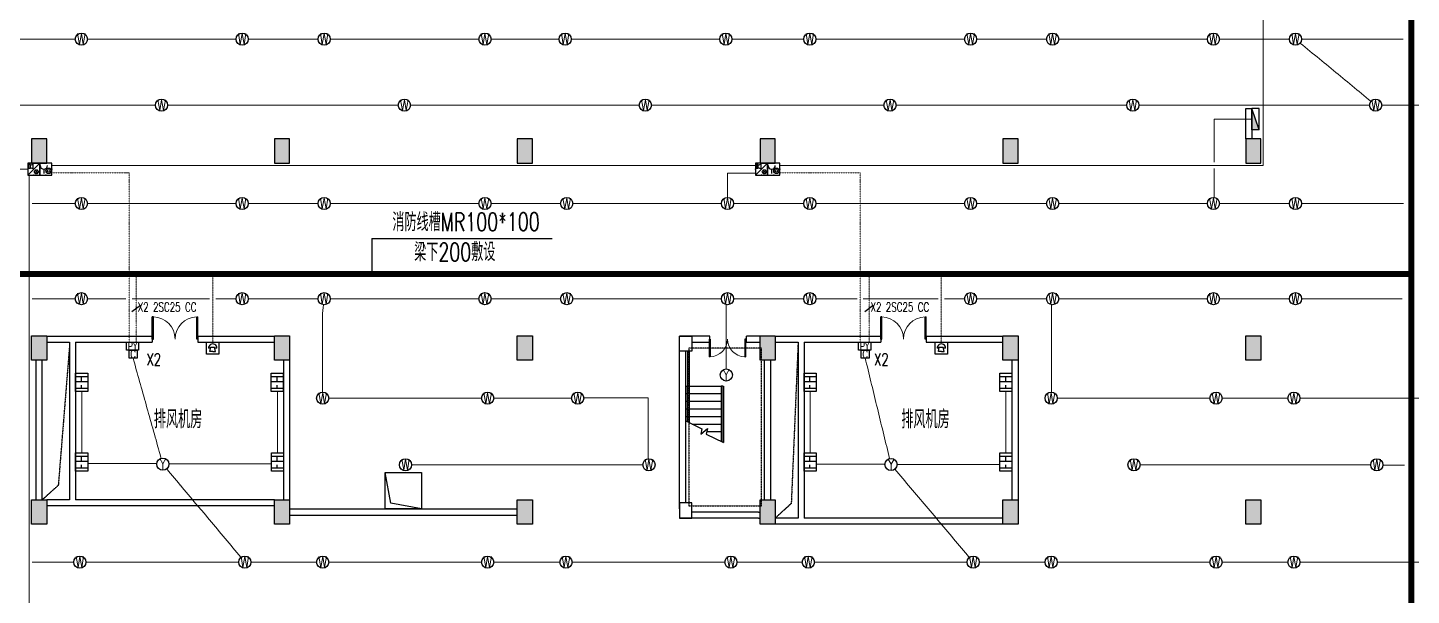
# Model space of a CAD drawing. Extents: x -1348811 to 123514, y -640545 to 749356.
# Drawn here: x -578449 to -532860, y -213039 to -194331 of the extents above; entities that cross this region are included whole.
import ezdxf
from ezdxf.enums import TextEntityAlignment as Align

# ---------------------------------------------------------------- set-up
doc = ezdxf.new("R2010")
doc.units = 0
doc.header["$LTSCALE"] = 10
doc.header["$MEASUREMENT"] = 0
for name, pattern in [('8.17_for siteplandwg$0$DASH', [0.35, 0.25, -0.1]), ('ACAD_ISO11W100', [33.5, 12, -3, 12, -3, 0.5, -3]), ('DASH', [0.35, 0.25, -0.1]), ('DASHDOT', [25.4, 12.7, -6.35, 0, -6.35]), ('DASHED', [0.75, 0.5, -0.25]), ('DIVIDE2', [0.625, 0.25, -0.125, 0, -0.125, 0, -0.125]), ('常规', [20, 10, 0, 10])]:
    doc.linetypes.add(name, pattern=pattern)
doc.layers.get('0').update_dxf_attribs({"linetype": 'CONTINUOUS'})
for name, color, linetype in [('COLU', 1, 'CONTINUOUS'), ('COLU_HATCH', 252, 'CONTINUOUS'), ('JPS-WALL', 7, 'CONTINUOUS'), ('JPS-XHS', 7, 'CONTINUOUS'), ('RD-equip', 3, 'CONTINUOUS'), ('RD-Text', 4, 'CONTINUOUS'), ('STAIR', 9, 'CONTINUOUS'), ('STAIRS', 9, 'CONTINUOUS'), ('TEXT', 7, 'CONTINUOUS'), ('wall', 8, 'CONTINUOUS'), ('WINDOW', 4, 'CONTINUOUS'), ('大空间线缆层', 1, 'CONTINUOUS'), ('排水设施', 163, 'CONTINUOUS')]:
    doc.layers.add(name, color=color, linetype=linetype)
doc.layers.add('RD-Line', color=2, linetype='常规', lineweight=0)
doc.styles.add('FS1', font='txt4.shx', dxfattribs={"width": 0.8, "bigfont": 'fstxt.shx'})
doc.styles.add('FS2', font='tjromans.shx', dxfattribs={"width": 0.8, "bigfont": 'tjhztxt.shx'})
doc.styles.get("Standard").update_dxf_attribs({"font": 'GBENOR', "bigfont": 'GBCBIG'})

# ---------------------------------------------------------------- blocks, each defined once
blk = doc.blocks.new('$DorLib2D$00000002')
for p, q in [((-0.5, 0), (-0.5, 0.4875)), ((-0.475, 0.4875), (-0.5, 0.4875)), ((-0.475, 0), (-0.475, 0.4875)), ((0.475, 0), (0.475, 0.4875)), ((0.475, 0.4875), (0.5, 0.4875)), ((0.5, 0), (0.5, 0.4875)), ((-0.5, 0), (-0.475, 0)), ((0.5, 0), (0.475, 0))]:
    blk.add_line(p, q)
at = {"lineweight": 13}
for centre, start, end in [((-0.4875, 0), 0, 88.53072), ((0.4875, 0), 91.46928, 180)]:
    blk.add_arc(centre, 0.4875, start, end, dxfattribs=at)
blk = doc.blocks.new('zw')
at = {"layer": 'COLU_HATCH'}
for points in [[(15950, -160233), (16450, -160233), (16450, -159433), (15950, -159433)], [(23950, -160233), (24450, -160233), (24450, -159433), (23950, -159433)], [(31950, -160233), (32450, -160233), (32450, -159433), (31950, -159433)], [(39950, -160233), (40450, -160233), (40450, -159433), (39950, -159433)], [(47950, -160233), (48450, -160233), (48450, -159433), (47950, -159433)], [(55950, -160233), (56450, -160233), (56450, -159433), (55950, -159433)], [(15950, -165933), (16450, -165933), (16450, -166733), (15950, -166733)], [(23950, -165933), (24450, -165933), (24450, -166733), (23950, -166733)], [(31950, -165933), (32450, -165933), (32450, -166733), (31950, -166733)], [(39950, -165933), (40450, -165933), (40450, -166733), (39950, -166733)], [(47950, -165933), (48450, -165933), (48450, -166733), (47950, -166733)], [(55950, -165933), (56450, -165933), (56450, -166733), (55950, -166733)], [(15950, -171333), (16450, -171333), (16450, -172133), (15950, -172133)], [(23950, -171333), (24450, -171333), (24450, -172133), (23950, -172133)], [(31950, -171333), (32450, -171333), (32450, -172133), (31950, -172133)], [(39950, -171333), (40450, -171333), (40450, -172133), (39950, -172133)], [(47950, -171333), (48450, -171333), (48450, -172133), (47950, -172133)], [(55950, -171333), (56450, -171333), (56450, -172133), (55950, -172133)]]:
    blk.add_hatch(color=256, dxfattribs=at).paths.add_polyline_path(points)
at = {"layer": 'COLU'}
for points in [[(15950, -160233), (16450, -160233), (16450, -159433), (15950, -159433)], [(23950, -160233), (24450, -160233), (24450, -159433), (23950, -159433)], [(31950, -160233), (32450, -160233), (32450, -159433), (31950, -159433)], [(39950, -160233), (40450, -160233), (40450, -159433), (39950, -159433)], [(47950, -160233), (48450, -160233), (48450, -159433), (47950, -159433)], [(55950, -160233), (56450, -160233), (56450, -159433), (55950, -159433)], [(15950, -165933), (16450, -165933), (16450, -166733), (15950, -166733)], [(23950, -165933), (24450, -165933), (24450, -166733), (23950, -166733)], [(31950, -165933), (32450, -165933), (32450, -166733), (31950, -166733)], [(39950, -165933), (40450, -165933), (40450, -166733), (39950, -166733)], [(47950, -165933), (48450, -165933), (48450, -166733), (47950, -166733)], [(55950, -165933), (56450, -165933), (56450, -166733), (55950, -166733)], [(15950, -171333), (16450, -171333), (16450, -172133), (15950, -172133)], [(23950, -171333), (24450, -171333), (24450, -172133), (23950, -172133)], [(31950, -171333), (32450, -171333), (32450, -172133), (31950, -172133)], [(39950, -171333), (40450, -171333), (40450, -172133), (39950, -172133)], [(47950, -171333), (48450, -171333), (48450, -172133), (47950, -172133)], [(55950, -171333), (56450, -171333), (56450, -172133), (55950, -172133)]]:
    blk.add_lwpolyline(points, close=True, dxfattribs=at)
blk = doc.blocks.new('A$C00D673E7')
at = {"layer": '排水设施'}
blk.add_lwpolyline([(0, 0), (1200, 0), (1200, 1200), (0, 1200)], close=True, dxfattribs=at)
blk.add_lwpolyline([(1200, 1200), (189, 1005), (0, 0)], dxfattribs=at)
blk = doc.blocks.new('lt')
at = {"linetype": 'DASH'}
blk.add_lwpolyline([(2700, -5600), (300, -5600), (300, -400), (2700, -400)], close=True, dxfattribs=at)
at = {"layer": 'COLU'}
for points in [[(0, 0), (400, 0), (400, -500), (0, -500)], [(400, -5500), (0, -5500), (0, -6000), (400, -6000)]]:
    blk.add_lwpolyline(points, close=True, dxfattribs=at)
at = {"layer": 'STAIR'}
for p, q in [((877, -2768), (1450, -2494)), ((1365, -4350), (1365, -2533)), ((1425, -4350), (1425, -2506)), ((1450, -4350), (1450, -2494)), ((200, -3206), (730, -2941)), ((275, -3168), (275, -5500)), ((325, -3143), (325, -5500)), ((412, -3100), (1365, -3100)), ((730, -2941), (694, -2766)), ((694, -2766), (915, -2951)), ((915, -2951), (877, -2768)), ((894, -2850), (1365, -2850)), ((1425, -2850), (1450, -2850)), ((1425, -3100), (1450, -3100)), ((200, -4350), (200, -3206)), ((200, -3350), (275, -3350)), ((200, -3600), (275, -3600)), ((325, -3350), (1365, -3350)), ((325, -3600), (1365, -3600)), ((1425, -3350), (1450, -3350)), ((1425, -3600), (1450, -3600)), ((200, -3850), (275, -3850)), ((200, -4100), (275, -4100)), ((325, -3850), (1365, -3850)), ((325, -4100), (1365, -4100)), ((1425, -3850), (1450, -3850)), ((1425, -4100), (1450, -4100)), ((200, -4350), (275, -4350)), ((325, -4350), (1365, -4350)), ((1425, -4350), (1365, -4350)), ((1425, -4350), (1450, -4350))]:
    blk.add_line(p, q, dxfattribs=at)
at = {"layer": 'wall', "linetype": 'ByBlock'}
for p, q in [((2600, 0), (0, 0)), ((0, -300), (0, -6000)), ((2600, -200), (400, -200)), ((2600, -200), (400, -200)), ((200, -500), (200, -5500)), ((2800, -600), (2800, -5200)), ((2800, -600), (2800, -5200)), ((3000, -600), (3000, -5200)), ((3000, -600), (3000, -5200)), ((400, -5800), (1000, -5800)), ((1000, -5800), (1000, -6000)), ((2200, -5800), (2200, -6000)), ((2200, -5800), (2650, -5800)), ((1000, -6000), (0, -6000)), ((2650, -6000), (2200, -6000))]:
    blk.add_line(p, q, dxfattribs=at)
at = {"layer": 'WINDOW', "linetype": 'ByBlock', "xscale": 1200, "yscale": 1200, "zscale": 1200}
blk.add_blockref('$DorLib2D$00000002', (1575, -5900), dxfattribs=at)
blk = doc.blocks.new('WG')
at = {"layer": 'RD-equip'}
blk.add_circle((0, 0), 200, dxfattribs=at)
at = {"layer": 'RD-equip', "color": 4, "style": 'FS1', "width": 0.8}
blk.add_attdef('消防', text='', height=360, dxfattribs=at).set_placement((0, 0), align=Align.MIDDLE)
blk = doc.blocks.new('WWWW')
at = {"layer": 'RD-equip'}
blk.add_blockref('WG', (0, 0), dxfattribs=at).add_auto_attribs({'消防': 'W'})
blk = doc.blocks.new('yy')
at = {"layer": 'RD-equip'}
blk.add_circle((0, 0), 200, dxfattribs=at)
at = {"layer": 'RD-equip', "color": 4, "style": 'FS1', "width": 0.8}
blk.add_attdef('Y', text='', height=360, dxfattribs=at).set_placement((0, 0), align=Align.MIDDLE)
blk = doc.blocks.new('YYYY')
at = {"layer": 'RD-equip'}
blk.add_blockref('yy', (0, 0), dxfattribs=at).add_auto_attribs({'Y': 'Y'})
blk = doc.blocks.new('KZMK')
at = {"layer": 'RD-equip'}
blk.add_lwpolyline([(-200, 400), (200, 400), (200, 0), (-200, 0)], close=True, dxfattribs=at)
at = {"layer": 'RD-equip', "color": 4, "style": 'FS1', "width": 0.8}
blk.add_attdef('C', text='', height=400, dxfattribs=at).set_placement((0, 200), align=Align.MIDDLE)
blk = doc.blocks.new('$equip$00001636')
for p, q in [((0.5, 0), (-0.5, 0)), ((0.5, 0), (-0.5, -1)), ((-0.5, 0), (-0.5, -1)), ((0.5, -1), (0.5, 0)), ((-0.5, -1), (0.5, -1)), ((-0.42, -0.13, 0), (-0.42, -0.43, 0)), ((-0.27, -0.13, 0), (-0.42, -0.13, 0)), ((-0.42, -0.43, 0), (-0.27, -0.43, 0)), ((-0.27, -0.18, 0), (-0.07, -0.08, 0)), ((-0.27, -0.43, 0), (-0.27, -0.13, 0)), ((-0.07, -0.48, 0), (-0.27, -0.38, 0)), ((-0.07, -0.08, 0), (-0.07, -0.48, 0)), ((0.11, -0.6), (0.34, -0.84)), ((0.11, -0.84), (0.34, -0.6))]:
    blk.add_line(p, q)
blk.add_circle((0.22, -0.72), 0.169)
for p in [(0, 0), (-0.5, -0.5), (0, -1), (0.5, -0.5)]:
    blk.add_point(p)
at = {"flags": 9}
blk.add_attdef('A', (0, 0), '', height=0.00002, dxfattribs=at)
blk.add_attdef('B', text='', height=0.4, dxfattribs=at).set_placement((0.88, -0.7), align=Align.MIDDLE_CENTER)
blk = doc.blocks.new('$equip$00001630')
for p, q in [((-0.5, 0), (-0.5, -1)), ((0.5, 0), (-0.5, 0)), ((0.5, -1), (0.5, 0)), ((-0.5, -1), (0.5, -1)), ((-0.17, -0.5), (-0.17, -0.85))]:
    blk.add_line(p, q)
for radius in [0.226, 0.113]:
    blk.add_circle((0.23, -0.64), radius)
blk.add_arc((-0.17, -0.2), 0.3, 180, 0)
for p in [(0, 0), (-0.5, -0.5), (0, -1), (0.5, -0.5)]:
    blk.add_point(p)
at = {"flags": 9}
blk.add_attdef('A', (0, 0), '', height=0.00002, dxfattribs=at)
blk.add_attdef('B', text='', height=0.4, dxfattribs=at).set_placement((0.88, -0.7), align=Align.MIDDLE_CENTER)
blk = doc.blocks.new('DXHS')
at = {"layer": 'JPS-XHS'}
blk.add_hatch(color=256, dxfattribs=at).paths.add_polyline_path([(-350, 240), (-350, 0), (350, 0)])
at = {"layer": 'JPS-XHS', "linetype": 'Continuous'}
for p, q in [((-350, 240), (-350, 0)), ((-350, 240), (350, 240)), ((-350, 0), (350, 0)), ((350, 240), (350, 0))]:
    blk.add_line(p, q, dxfattribs=at)
at = {"layer": 'JPS-XHS'}
blk.add_line((-350, 240), (350, 0), dxfattribs=at)
blk = doc.blocks.new('adfarq2daasdfwqdf')
at = {"color": 4}
for p, q in [((-73, 0), (-139, 0)), ((-94, -112), (-67, 29)), ((-67, 29), (62, 29)), ((94, -112), (62, 29)), ((139, 0), (71, 0)), ((0, -112), (-94, -112)), ((0, -112), (94, -112))]:
    blk.add_line(p, q, dxfattribs=at)
blk.add_ellipse((0, 0), major_axis=(98.3, 98.3), ratio=1, start_param=5.497787, end_param=8.63938, dxfattribs=at)
at = {"layer": 'RD-equip'}
blk.add_lwpolyline([(-201, 200), (199, 200), (199, -200), (-201, -200)], close=True, dxfattribs=at)

msp = doc.modelspace()

# ---------------------------------------------------------------- linework, layer by layer
at = {"layer": 'JPS-WALL'}
msp.add_lwpolyline([(-538117.7, -196992.9), (-538117.7, -197992.9), (-538317.7, -197992.9), (-538317.7, -196992.9)], close=True, dxfattribs=at)
at = {"layer": 'RD-equip'}
for points in [[(-575195.2, -204692.9), (-574795.4, -204692.9), (-574795.4, -204959.5), (-575195.2, -204959.5)], [(-551072.4, -204692.9), (-550672.6, -204692.9), (-550672.6, -204959.5), (-551072.4, -204959.5)], [(-576867.7, -206320), (-576867.7, -205720.4), (-576467.7, -205720.4), (-576467.7, -206320)], [(-570427.1, -206320), (-570427.1, -205720.4), (-570027.1, -205720.4), (-570027.1, -206320)], [(-552867.7, -206320), (-552867.7, -205720.4), (-552467.7, -205720.4), (-552467.7, -206320)], [(-546417.7, -206320), (-546417.7, -205720.4), (-546017.7, -205720.4), (-546017.7, -206320)], [(-576867.7, -208943.4), (-576867.7, -208343.9), (-576467.7, -208343.9), (-576467.7, -208943.4)], [(-570417.7, -208943.4), (-570417.7, -208343.9), (-570017.7, -208343.9), (-570017.7, -208943.4)], [(-552867.7, -208943.4), (-552867.7, -208343.9), (-552467.7, -208343.9), (-552467.7, -208943.4)], [(-546417.7, -208943.4), (-546417.7, -208343.9), (-546017.7, -208343.9), (-546017.7, -208943.4)]]:
    msp.add_lwpolyline(points, close=True, dxfattribs=at)
at = {"layer": 'RD-Line', "color": 1, "linetype": 'ACAD_ISO11W100', "ltscale": 0.05}
for p, q in [((-537744.2, -185992.8), (-537744.2, -198868)), ((-578399.4, -216092.9), (-578399.4, -199192.8)), ((-577648.6, -198870.7), (-554467.6, -198870.7)), ((-553667.7, -198868), (-537744.2, -198868))]:
    msp.add_line(p, q, dxfattribs=at)
at = {"layer": 'RD-Line'}
for p, q in [((-579281.2, -194708.2), (-576878.7, -194708.2)), ((-576478.7, -194708.2), (-571581.2, -194708.2)), ((-571181.2, -194708.2), (-568878.7, -194708.2)), ((-568478.7, -194708.2), (-563581.2, -194708.2)), ((-563181.2, -194708.2), (-560940.4, -194708.2)), ((-560540.4, -194708.2), (-555642.9, -194708.2)), ((-555242.9, -194708.2), (-552878.7, -194708.2)), ((-552478.7, -194708.2), (-547581.2, -194708.2)), ((-547181.2, -194708.2), (-544878.7, -194708.2)), ((-544478.7, -194708.2), (-539581.2, -194708.2)), ((-539181.2, -194708.2), (-536878.7, -194708.2)), ((-534190.6, -196757.6), (-536524.3, -194835.3)), ((-536478.7, -194708.2), (-533123.5, -194708.2)), ((-574236.2, -196884.8), (-581936.2, -196884.8)), ((-566236.2, -196884.8), (-573836.2, -196884.8)), ((-558297.9, -196884.8), (-565836.2, -196884.8)), ((-550236.2, -196884.8), (-557897.9, -196884.8)), ((-542236.2, -196884.8), (-549836.2, -196884.8)), ((-534236.2, -196884.8), (-541836.2, -196884.8)), ((-527211.6, -196884.8), (-533836.2, -196884.8)), ((-538117.7, -197342.9), (-539359.9, -197342.9)), ((-539359.9, -197342.9), (-539359.9, -198768)), ((-578448.5, -198992.8), (-579476.9, -198992.8)), ((-554467.6, -199123.1), (-555394, -199123.1)), ((-555394, -199924.5), (-555394, -199123.1)), ((-539359.9, -198968), (-539359.9, -199925.6)), ((-578299.4, -200124.5), (-576878.7, -200124.5)), ((-576478.7, -200124.5), (-571581.2, -200124.5)), ((-571181.2, -200124.5), (-568878.7, -200124.5)), ((-568478.7, -200124.5), (-563581.2, -200124.5)), ((-563181.2, -200124.5), (-560888.4, -200124.5)), ((-560488.4, -200124.5), (-555590.8, -200124.5)), ((-555190.8, -200124.5), (-552878.7, -200124.5)), ((-552478.7, -200124.5), (-547581.2, -200124.5)), ((-547181.2, -200124.5), (-544878.7, -200124.5)), ((-544478.7, -200124.5), (-539581.2, -200124.5)), ((-539181.2, -200124.5), (-536878.7, -200124.5)), ((-536478.7, -200124.5), (-533119.6, -200124.5)), ((-576878.7, -203264.2), (-578299.4, -203264.2)), ((-575209, -203264.2), (-576478.7, -203264.2)), ((-572453, -203264.2), (-575009, -203264.2)), ((-571581.2, -203264.2), (-572253, -203264.2)), ((-568878.7, -203264.2), (-571181.2, -203264.2)), ((-563581.2, -203264.2), (-568478.7, -203264.2)), ((-560888.4, -203264.2), (-563181.2, -203264.2)), ((-555590.8, -203264.2), (-560488.4, -203264.2)), ((-552878.7, -203264.2), (-555190.8, -203264.2)), ((-551120.9, -203264.2), (-552478.7, -203264.2)), ((-548445.6, -203264.2), (-550920.9, -203264.2)), ((-547581.2, -203264.2), (-548245.6, -203264.2)), ((-544878.7, -203264.2), (-547181.2, -203264.2)), ((-539581.2, -203264.2), (-544478.7, -203264.2)), ((-536878.7, -203264.2), (-539181.2, -203264.2)), ((-533167.2, -203264.2), (-536478.7, -203264.2)), ((-568735.2, -203748), (-568701.9, -203462.8)), ((-568735.2, -206343.4), (-568735.2, -203748)), ((-555429.6, -205577.4), (-555429.6, -203460.4)), ((-544717.6, -206343.5), (-544717.6, -203460.4)), ((-574976.6, -205219.9), (-574050.8, -208521.1)), ((-550853.8, -205219.9), (-550050.7, -208533.1)), ((-576667.7, -208343.9), (-576667.7, -206320)), ((-570217.7, -208343.9), (-570217.7, -206320)), ((-552667.7, -208343.9), (-552667.7, -206320)), ((-546217.7, -208343.9), (-546217.7, -206320)), ((-568528.1, -206543.2), (-563493.9, -206543.2)), ((-563093.9, -206543.2), (-560526.3, -206543.2)), ((-560126.6, -206532.1), (-558000, -206532.1)), ((-558000, -208536.5), (-558000, -206532.1)), ((-544528.1, -206543.2), (-539493.9, -206543.2)), ((-539093.9, -206543.2), (-536928.1, -206543.2)), ((-536528.1, -206543.2), (-531493.9, -206543.2)), ((-574196, -208696.1), (-576467.7, -208696.1)), ((-573796.8, -208709.3), (-570417.7, -208709.3)), ((-565798, -208735.4), (-558178.6, -208735.4)), ((-550203.5, -208721.7), (-552467.7, -208721.7)), ((-549803.6, -208722.6), (-546417.7, -208722.6)), ((-541798, -208735.4), (-534198, -208735.4)), ((-533798.2, -208744.1), (-533082.2, -208744.1)), ((-573868.4, -208867), (-571422.3, -211789.9)), ((-549874.7, -208880.4), (-547422.8, -211790.3)), ((-578299.4, -211943.2), (-576928.1, -211943.2)), ((-576528.1, -211943.2), (-571493.9, -211943.2)), ((-571093.9, -211943.2), (-568928.1, -211943.2)), ((-568528.1, -211943.2), (-563493.9, -211943.2)), ((-563093.9, -211943.2), (-560912, -211943.2)), ((-560512, -211943.2), (-555477.8, -211943.2)), ((-555077.8, -211943.2), (-552928.1, -211943.2)), ((-552528.1, -211943.2), (-547493.9, -211943.2)), ((-547093.9, -211943.2), (-544928.1, -211943.2)), ((-544528.1, -211943.2), (-539493.9, -211943.2)), ((-539093.9, -211943.2), (-536928.1, -211943.2)), ((-536528.1, -211943.2), (-531493.9, -211943.2))]:
    msp.add_line(p, q, dxfattribs=at)
at = {"layer": 'RD-Line', "color": 1, "linetype": 'DASHDOT', "ltscale": 0.05}
for p, q in [((-577648.6, -199117.5), (-575109, -199117.5)), ((-575109, -204692.9), (-575109, -199117.5)), ((-553667.7, -199114.3), (-551020.9, -199114.3)), ((-551020.9, -204692.9), (-551020.9, -199114.3))]:
    msp.add_line(p, q, dxfattribs=at)
at = {"layer": 'RD-Line', "color": 1, "linetype": 'DIVIDE2', "ltscale": 1.2}
for p, q in [((-574871.8, -204692.9), (-574871.8, -202453.2)), ((-550728.4, -204692.9), (-550728.4, -202453.2))]:
    msp.add_line(p, q, dxfattribs=at)
at = {"layer": 'RD-Line', "linetype": '8.17_for siteplandwg$0$DASH'}
for p, q in [((-572353, -204693), (-572353, -202453.2)), ((-548345.6, -204693), (-548345.6, -202453.2))]:
    msp.add_line(p, q, dxfattribs=at)
at = {"layer": 'RD-Line', "linetype": 'DASHED', "ltscale": 0.8, "const_width": 200}
for points in [[(-593371.5, -237095.8), (-593371.5, -219010.5), (-532856, -219010.5), (-532856, -132177.4), (-527399, -132177.4), (-527399, -22477.7)], [(-532856, -202453.2), (-584505.2, -202453.2)]]:
    msp.add_lwpolyline(points, dxfattribs=at)
at = {"layer": 'RD-Text'}
for p, q in [((-567104.4, -201275.3), (-561167, -201275.3)), ((-567104.4, -201275.3), (-567104.4, -202453.2)), ((-574732, -203489.6), (-575012.9, -203696.3)), ((-550588.5, -203489.6), (-550869.4, -203696.3))]:
    msp.add_line(p, q, dxfattribs=at)
at = {"layer": 'STAIRS', "linetype": 'DASH'}
for points in [[(-577067.7, -204792.9), (-577440.2, -209412.5), (-577967.7, -209892.9)], [(-553067.7, -204792.9), (-553290.2, -210012.5), (-553817.7, -210492.9)]]:
    msp.add_lwpolyline(points, dxfattribs=at)
at = {"layer": 'wall'}
for p, q in [((-577817.7, -204492.9), (-574342.7, -204492.9)), ((-572842.7, -204492.9), (-570317.7, -204492.9)), ((-553817.7, -204492.9), (-550342.7, -204492.9)), ((-548842.7, -204492.9), (-546317.7, -204492.9)), ((-577817.7, -204692.9), (-577067.7, -204692.9)), ((-576867.7, -204692.9), (-574342.7, -204692.9)), ((-572842.7, -204692.9), (-570317.7, -204692.9)), ((-553817.7, -204692.9), (-553067.7, -204692.9)), ((-552867.7, -204692.9), (-550342.7, -204692.9)), ((-548842.7, -204692.9), (-546317.7, -204692.9)), ((-578167.7, -209892.9), (-578167.7, -205292.9)), ((-577967.7, -209892.9), (-577967.7, -205292.9)), ((-570017.7, -205292.9), (-570017.7, -209892.9)), ((-569817.7, -205292.9), (-569817.7, -209892.9)), ((-546017.7, -205292.9), (-546017.7, -209892.9)), ((-545817.7, -205292.9), (-545817.7, -209892.9)), ((-577067.7, -209892.9), (-577817.7, -209892.9)), ((-570317.7, -210092.9), (-577817.7, -210092.9)), ((-570317.7, -209892.9), (-576867.7, -209892.9)), ((-569817.7, -210192.9), (-562317.7, -210192.9)), ((-569817.7, -210392.9), (-562317.7, -210392.9)), ((-554367.7, -210292.9), (-554317.7, -210292.9)), ((-554367.7, -210492.9), (-554317.7, -210492.9)), ((-553067.7, -210492.9), (-553817.7, -210492.9)), ((-546317.7, -210492.9), (-552867.7, -210492.9)), ((-546317.7, -210692.9), (-553817.7, -210692.9))]:
    msp.add_line(p, q, dxfattribs=at)
at = {"layer": 'wall', "linetype": 'ByBlock'}
for p, q in [((-574342.7, -204492.9), (-574342.7, -204692.9)), ((-572842.7, -204492.9), (-572842.7, -204692.9)), ((-550342.7, -204492.9), (-550342.7, -204692.9)), ((-548842.7, -204492.9), (-548842.7, -204692.9)), ((-577067.7, -204692.9), (-577067.7, -209892.9)), ((-576867.7, -204692.9), (-576867.7, -209892.9)), ((-553067.7, -204692.9), (-553067.7, -210492.9)), ((-552867.7, -204692.9), (-552867.7, -210492.9))]:
    msp.add_line(p, q, dxfattribs=at)

# ---------------------------------------------------------------- block references
at = {"layer": 'COLU'}
msp.add_blockref('zw', (-594267.7, -38559.4), dxfattribs=at)
at = {"layer": 'JPS-XHS', "xscale": -1, "rotation": 270}
msp.add_blockref('DXHS', (-538117.7, -197342.9), dxfattribs=at)
at = {"layer": 'RD-equip'}
for name, p in [('WWWW', (-576678.7, -194708.2)), ('WWWW', (-571381.2, -194708.2)), ('WWWW', (-568678.7, -194708.2)), ('WWWW', (-563381.2, -194708.2)), ('WWWW', (-560740.4, -194708.2)), ('WWWW', (-555442.9, -194708.2)), ('WWWW', (-552678.7, -194708.2)), ('WWWW', (-547381.2, -194708.2)), ('WWWW', (-544678.7, -194708.2)), ('WWWW', (-539381.2, -194708.2)), ('WWWW', (-536678.7, -194708.2)), ('WWWW', (-574036.2, -196884.8)), ('WWWW', (-566036.2, -196884.8)), ('WWWW', (-558097.9, -196884.8)), ('WWWW', (-550036.2, -196884.8)), ('WWWW', (-542036.2, -196884.8)), ('WWWW', (-534036.2, -196884.8)), ('WWWW', (-576678.7, -200124.5)), ('WWWW', (-571381.2, -200124.5)), ('WWWW', (-568678.7, -200124.5)), ('WWWW', (-563381.2, -200124.5)), ('WWWW', (-560688.4, -200124.5)), ('WWWW', (-555390.8, -200124.5)), ('WWWW', (-552678.7, -200124.5)), ('WWWW', (-547381.2, -200124.5)), ('WWWW', (-544678.7, -200124.5)), ('WWWW', (-539381.2, -200124.5)), ('WWWW', (-536678.7, -200124.5)), ('WWWW', (-576678.7, -203264.2)), ('WWWW', (-571381.2, -203264.2)), ('WWWW', (-568678.7, -203264.2)), ('WWWW', (-563381.2, -203264.2)), ('WWWW', (-560688.4, -203264.2)), ('WWWW', (-555390.8, -203264.2)), ('WWWW', (-552678.7, -203264.2)), ('WWWW', (-547381.2, -203264.2)), ('WWWW', (-544678.7, -203264.2)), ('WWWW', (-539381.2, -203264.2)), ('WWWW', (-536678.7, -203264.2)), ('YYYY', (-555429.6, -205777.4)), ('WWWW', (-568728.1, -206543.2)), ('WWWW', (-563293.9, -206543.2)), ('WWWW', (-560326.3, -206543.2)), ('WWWW', (-544728.1, -206543.2)), ('WWWW', (-539293.9, -206543.2)), ('WWWW', (-536728.1, -206543.2)), ('YYYY', (-573996.8, -208713.6)), ('WWWW', (-565998, -208735.4)), ('WWWW', (-557978.6, -208735.4)), ('YYYY', (-550003.5, -208727.5)), ('WWWW', (-541998, -208735.4)), ('WWWW', (-533998, -208735.4)), ('WWWW', (-576728.1, -211943.2)), ('WWWW', (-571293.9, -211943.2)), ('WWWW', (-568728.1, -211943.2)), ('WWWW', (-563293.9, -211943.2)), ('WWWW', (-560712, -211943.2)), ('WWWW', (-555277.8, -211943.2)), ('WWWW', (-552728.1, -211943.2)), ('WWWW', (-547293.9, -211943.2)), ('WWWW', (-544728.1, -211943.2)), ('WWWW', (-539293.9, -211943.2)), ('WWWW', (-536728.1, -211943.2))]:
    msp.add_blockref(name, p, dxfattribs=at)
at = {"layer": 'RD-equip', "xscale": 399.9743999999482, "yscale": 399.9743999999482}
for name, p, zscale in [('$equip$00001636', (-578248.6, -198792.9), 399.9744), ('$equip$00001630', (-577848.6, -198792.9), 399.9744000000001), ('$equip$00001636', (-554267.6, -198792.9), 399.9744), ('$equip$00001630', (-553867.7, -198792.9), 399.9744000000001)]:
    msp.add_blockref(name, p, dxfattribs=dict(at, zscale=zscale))
at = {"layer": 'RD-equip', "xscale": 0.6510000000707805, "yscale": 0.6509999999543652, "zscale": 0.6509999999999999}
for p in [(-574976.6, -205219.9), (-550853.8, -205219.9)]:
    msp.add_blockref('KZMK', p, dxfattribs=at).add_auto_attribs({'C': 'C'})
at = {"layer": 'wall', "xscale": -1, "rotation": 180}
msp.add_blockref('lt', (-556967.7, -210492.9), dxfattribs=at)
at = {"layer": 'WINDOW', "linetype": 'ByBlock', "xscale": 1500, "yscale": 1499.999999999998, "zscale": 1500}
for p in [(-573592.7, -204591.7), (-549592.7, -204591.7)]:
    msp.add_blockref('$DorLib2D$00000002', p, dxfattribs=at)
at = {"layer": '大空间线缆层', "linetype": '常规', "xscale": 0.9999960000000482, "yscale": 0.9999959999611949, "zscale": 0.9999959999999999, "rotation": 0.03429375488022728}
for p in [(-572351.8, -204893), (-548344.5, -204893)]:
    msp.add_blockref('adfarq2daasdfwqdf', p, dxfattribs=at)
at = {"layer": '排水设施', "xscale": -1, "rotation": 180}
msp.add_blockref('A$C00D673E7', (-566667.7, -208992.9), dxfattribs=at)

# ---------------------------------------------------------------- texts
at = {"layer": 'RD-equip', "color": 4, "style": 'FS1', "width": 0.7}
for p in [(-574993.4, -204828.9), (-550870.6, -204828.9)]:
    msp.add_attdef('PY', text='FHF', height=266.68, dxfattribs=at).set_placement(p, align=Align.MIDDLE)
for p in [(-576663.5, -206017.3), (-570222.9, -206017.3), (-552663.5, -206017.3), (-546213.5, -206017.3), (-576663.5, -208640.8), (-570213.5, -208640.8), (-552663.5, -208640.8), (-546213.5, -208640.8)]:
    msp.add_attdef('FH', text='FHF', height=400, rotation=90, dxfattribs=at).set_placement(p, align=Align.MIDDLE)
at = {"layer": 'RD-Text', "style": 'FS2', "width": 0.7}
for s, p in [('消防线槽MR100*100', (-566433.4, -201039.3)), ('梁下200敷设', (-565712.4, -202028))]:
    msp.add_text(s, height=600, rotation=0.16112, dxfattribs=at).set_placement(p)
at = {"layer": 'RD-Text', "style": 'FS1', "width": 0.7}
for s, height, p in [('X2 2SC25 CC', 300, (-573854.5, -203539.4)), ('X2 2SC25 CC', 300, (-549711.1, -203539.4)), ('X2', 400, (-574294, -205268.6)), ('X2', 400, (-550321.2, -205269.4))]:
    msp.add_text(s, height=height, dxfattribs=at).set_placement(p, align=Align.MIDDLE)
at = {"layer": 'TEXT', "style": 'FS2', "width": 0.7}
for p in [(-574290.6, -207539), (-549663, -207539)]:
    msp.add_text('排风机房', height=600, rotation=0.16112, dxfattribs=at).set_placement(p)

doc.saveas('drawing.dxf')
